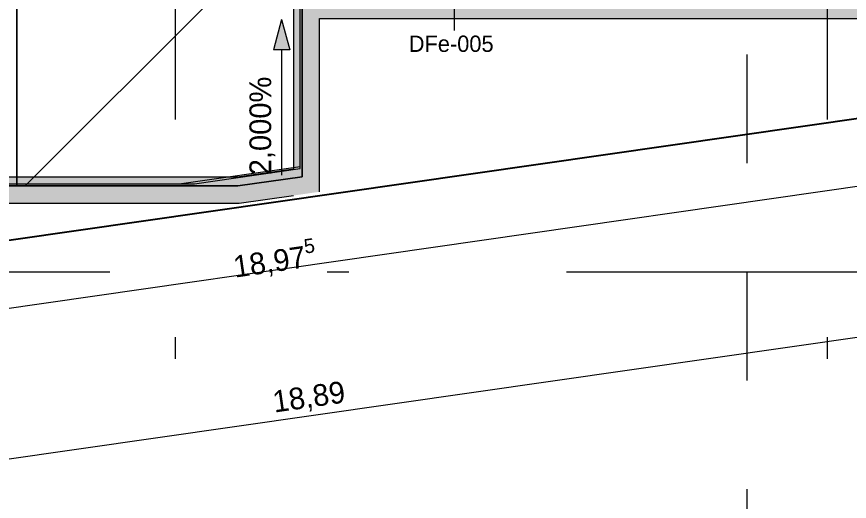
# Model space of a CAD drawing. Header units: metres. Extents: x -4 to 206, y -18 to 45.
# Drawn here: x 41.572 to 45.401, y -14.06 to -11.83 of the extents above; entities that cross this region are included whole.
import ezdxf

# ---------------------------------------------------------------- set-up
doc = ezdxf.new("R2010")
doc.units = ezdxf.units.M
doc.header["$MEASUREMENT"] = 0
for name, pattern in [('Achse', [0.004, 0.002, -0.001, 0, -0.001]), ('Baufluchtlinie', [0.013, 0.008, -0.005]), ('Schnittlinie', [0.006, 0.003, -0.0015, 0, -0.0015]), ('Untersicht', [0.001, 0.0005, -0.0005])]:
    doc.linetypes.add(name, pattern=pattern)
for name, color, linetype in [('2._1.DG PP STG2_5_000 Achsraster', 7, 'Continuous'), ('2._1.DG PP STG2_5_140 Brüstung', 7, 'Continuous'), ('2._1.DG PP STG2_5_210 Decke', 7, 'Continuous'), ('2._1.DG PP STG2_5_220 Bodenaufbau - Außen_ Gefälle', 7, 'Continuous'), ('2._1.DG PP STG2_5_221 Bodenaufbau - Abdichtung', 7, 'Continuous'), ('2._1.DG PP STG2_5_221 Bodenaufbau - Terrassenbelag', 7, 'Continuous'), ('2._1.DG PP STG2_5_325 Dachfenster', 7, 'Continuous'), ('2._1.DG PP STG2_5_851 Marker Schnitt', 7, 'Continuous'), ('2._1.DG PP STG2_5_950 Polierplan Bemaßung', 7, 'Continuous'), ('2._1.DG PP STG2_5_Neubau_840 Baulinien', 7, 'Continuous')]:
    doc.layers.add(name, color=color, linetype=linetype)
doc.styles.add('ERSTELLTER_STIL_2', font='')
doc.styles.get('ERSTELLTER_STIL_2').set_extended_font_data('Eurostile')
doc.linetypes.add('Grenze Bundesland', pattern='A,0,[2,415_260415_PP_VA_1_5 2 St1.Shx,S=1.5873e-05,R=0,X=0,Y=0],-0.003,0', length=0.003)

msp = doc.modelspace()

# ---------------------------------------------------------------- hatches: boundary and pattern name
at = {"layer": '2._1.DG PP STG2_5_140 Brüstung', "linetype": 'Continuous', "lineweight": 13, "true_color": 0xb85600}
for points in [[(42.965, -12.5143), (42.965, -11.5837), (42.845, -11.5837), (42.845, -12.5315)], [(48.165, -11.7187), (42.965, -11.7187), (42.965, -11.8387), (48.165, -11.8387)], [(42.845, -12.5315), (42.965, -12.6355), (42.965, -12.5143)], [(42.5862, -12.5687), (42.8879, -12.5687), (42.845, -12.5315)], [(37.465, -12.6887), (42.5948, -12.6887), (42.5862, -12.5687), (37.465, -12.5687)], [(42.8879, -12.5687), (42.5862, -12.5687), (42.5948, -12.6887), (42.965, -12.6355)]]:
    msp.add_hatch(color=32, dxfattribs=at).paths.add_polyline_path(points)
at = {"layer": '2._1.DG PP STG2_5_950 Polierplan Bemaßung', "linetype": 'Continuous', "lineweight": 13, "true_color": 0x6c6cff}
msp.add_hatch(color=171, dxfattribs=at).paths.add_polyline_path([(42.7899, -11.8433), (42.7524, -11.9833), (42.8274, -11.9833)])

# ---------------------------------------------------------------- linework, layer by layer
at = {"layer": '2._1.DG PP STG2_5_000 Achsraster', "color": 5, "linetype": 'Achse', "lineweight": 0, "ltscale": 1000}
for p, q in [((42.3, 1.9963), (42.3, -16.0037)), ((45.3, 1.9963), (45.3, -16.0037)), ((31.8, -13.0037), (54.3, -13.0037))]:
    msp.add_line(p, q, dxfattribs=at)
at = {"layer": '2._1.DG PP STG2_5_140 Brüstung', "color": 7, "linetype": 'Baufluchtlinie', "lineweight": 13, "ltscale": 1000, "flags": 128}
for points in [[(42.845, -11.5837), (42.845, -12.5315)], [(42.965, -12.6355), (42.965, -11.8387)], [(42.965, -11.8387), (48.285, -11.8387)], [(42.845, -12.5315), (42.5862, -12.5687)], [(42.5862, -12.5687), (37.465, -12.5687)], [(42.5948, -12.6887), (42.845, -12.6528)], [(37.465, -12.6887), (42.5948, -12.6887)]]:
    msp.add_lwpolyline(points, dxfattribs=at)
at = {"layer": '2._1.DG PP STG2_5_210 Decke', "color": 7, "linetype": 'Continuous', "lineweight": 13, "ltscale": 1000, "true_color": 0xf4f4f4, "flags": 128}
msp.add_lwpolyline([(33.7568, -11.4636), (33.759, -13.2537), (37.385, -13.2537), (37.385, -12.6087), (42.5891, -12.6087), (42.885, -12.5662), (42.885, -11.7587), (48.205, -11.7587), (48.205, -11.1337), (51.7609, -11.1337), (51.7654, -10.0637), (45.765, -10.0637), (45.765, -10.9637), (42.915, -10.9637), (42.915, -11.4636)], close=True, dxfattribs=at)
at = {"layer": '2._1.DG PP STG2_5_220 Bodenaufbau - Außen_ Gefälle', "color": 7, "linetype": 'Continuous', "lineweight": 13, "ltscale": 1000, "true_color": 0xf4f4f4, "flags": 128}
for points in [[(33.7568, -11.4637), (33.759, -13.2137), (37.345, -13.2137), (37.345, -12.5687), (39.935, -12.5687), (39.935, -12.5987), (42.3187, -12.5987), (42.875, -12.5188), (42.875, -11.7487), (45.815, -11.7487), (48.195, -11.7487), (48.195, -11.1237), (51.7609, -11.1237), (51.7654, -10.0637), (45.765, -10.0637), (45.765, -10.9637), (42.915, -10.9637), (42.915, -11.4637)], [(33.759, -13.2437), (37.145, -13.2437), (37.145, -12.5987), (39.935, -12.5987), (42.389, -12.5987), (42.875, -12.5289), (42.875, -11.7487), (45.815, -11.7487), (48.195, -11.7487), (48.195, -11.1237), (51.7609, -11.1237), (51.7654, -10.0637), (45.765, -10.0637), (45.765, -10.9637), (42.915, -10.9637), (42.915, -11.4636), (33.7568, -11.4636)]]:
    msp.add_lwpolyline(points, close=True, dxfattribs=at)
at = {"layer": '2._1.DG PP STG2_5_221 Bodenaufbau - Abdichtung', "color": 171, "linetype": 'Schnittlinie', "lineweight": 13, "ltscale": 1000, "true_color": 0x6c6cff, "flags": 128}
for points in [[(41.5723, -11.3837), (41.5723, -12.6087)], [(41.5726, -11.3837), (41.5726, -12.6087)], [(41.5726, -12.6087), (41.5726, -11.3837)], [(41.6103, -12.6087), (42.835, -11.3839)], [(42.835, -11.3839), (41.6103, -12.6087)], [(42.885, -11.7587), (42.885, -12.5662)], [(41.61, -12.609), (42.5891, -12.609), (42.885, -12.5665)], [(42.885, -12.5662), (42.5891, -12.6087), (41.6103, -12.6087)], [(41.5726, -12.6087), (41.035, -12.6087)], [(41.6103, -12.6087), (41.5726, -12.6087)]]:
    msp.add_lwpolyline(points, dxfattribs=at)
at = {"layer": '2._1.DG PP STG2_5_221 Bodenaufbau - Terrassenbelag', "color": 7, "linetype": 'Continuous', "lineweight": 18, "ltscale": 1000, "flags": 128}
for points in [[(42.845, -11.7187), (42.845, -12.5315)], [(42.845, -12.5315), (42.5862, -12.5687), (41.4963, -12.5687)]]:
    msp.add_lwpolyline(points, dxfattribs=at)
at = {"layer": '2._1.DG PP STG2_5_325 Dachfenster', "color": 7, "linetype": 'Continuous', "lineweight": 13, "ltscale": 1000}
msp.add_line((43.585, -11.894), (43.585, -9.822), dxfattribs=at)
at = {"layer": '2._1.DG PP STG2_5_851 Marker Schnitt', "color": 7, "linetype": 'Untersicht', "lineweight": 13, "ltscale": 1000}
msp.add_line((44.93, 1.9963), (44.93, -15.6487), dxfattribs=at)
at = {"layer": '2._1.DG PP STG2_5_950 Polierplan Bemaßung', "color": 1, "linetype": 'Continuous', "lineweight": 13, "ltscale": 1000, "true_color": 0xfb0106}
for p, q in [((33.4108, -14.339), (52.1926, -11.6374)), ((52.3087, -12.3184), (33.61, -15.0043))]:
    msp.add_line(p, q, dxfattribs=at)
at = {"layer": '2._1.DG PP STG2_5_950 Polierplan Bemaßung', "color": 171, "linetype": 'Continuous', "lineweight": 13, "ltscale": 1000, "true_color": 0x6c6cff}
for p, q in [((42.7899, -11.8433), (42.7524, -11.9833)), ((42.7899, -11.8433), (42.8274, -11.9833)), ((42.8274, -11.9833), (42.7524, -11.9833)), ((42.7899, -11.9833), (42.7899, -12.0433)), ((42.7899, -12.0433), (42.7899, -12.5596))]:
    msp.add_line(p, q, dxfattribs=at)
at = {"layer": '2._1.DG PP STG2_5_Neubau_840 Baulinien', "color": 76, "linetype": 'Grenze Bundesland', "lineweight": 13, "ltscale": 1000, "true_color": 0x3f7f02, "flags": 128}
msp.add_lwpolyline([(52.214, 1.9963), (52.2035, 0.426), (52.1486, -11.3318), (33.3665, -14.0306), (33.3591, 1.9963)], dxfattribs=at)
at = {"layer": '2._1.DG PP STG2_5_Neubau_840 Baulinien', "color": 1, "linetype": 'Continuous', "lineweight": 25, "ltscale": 1000, "true_color": 0xfb0106, "flags": 128}
msp.add_lwpolyline([(29.5275, -17.9951), (33.4189, -17.4224), (33.3665, -14.0306), (52.1486, -11.3318), (57.2775, -10.5132)], dxfattribs=at)

# ---------------------------------------------------------------- texts
at = {"layer": '2._1.DG PP STG2_5_325 Dachfenster', "color": 7, "linetype": 'Continuous', "lineweight": 13, "insert": (43.375, -11.9932), "char_height": 0.075, "attachment_point": 7, "style": 'ERSTELLTER_STIL_2'}
msp.add_mtext('\\A1;{\\pql;\\pt0;\\fEurostile|b0|i0|c0|p0;\\W1.000000;DFe-005\\fEurostile|b0|i0|c0|p0;\\W1.000000;\\fEurostile|b0|i0|c0|p0;\\W1.000000;\\fEurostile|b0|i0|c0|p0;\\W1.000000;}', dxfattribs=at)
at = {"layer": '2._1.DG PP STG2_5_950 Polierplan Bemaßung', "color": 171, "linetype": 'Continuous', "lineweight": 13, "true_color": 0x6c6cff, "insert": (42.7609, -12.5596), "char_height": 0.1, "attachment_point": 7, "rotation": 90, "style": 'ERSTELLTER_STIL_2'}
msp.add_mtext('\\A1;{\\pql;\\fEurostile|b0|i0|c0|p0;\\W1.000000;2,000\\fEurostile|b0|i0|c0|p0;\\W1.000000;%}', dxfattribs=at)
at = {"layer": '2._1.DG PP STG2_5_950 Polierplan Bemaßung', "color": 1, "linetype": 'Continuous', "lineweight": 13, "true_color": 0xfb0106, "insert": (42.5801, -13.0594), "char_height": 0.1, "attachment_point": 7, "rotation": 8.1856, "style": 'ERSTELLTER_STIL_2'}
msp.add_mtext('\\A1;{\\pql;\\fEurostile|b0|i0|c0|p0;\\W1.000000;18,97\\fEurostile|b0|i0|c0|p0;\\W1.000000;\\A1{\\H.66x;\\S5^  ;}}', dxfattribs=at)
at = {"layer": '2._1.DG PP STG2_5_950 Polierplan Bemaßung', "color": 1, "linetype": 'Continuous', "lineweight": 13, "true_color": 0xfb0106, "insert": (42.7594, -13.6699), "char_height": 0.1, "width": 0.398365, "attachment_point": 7, "rotation": 8.1741, "style": 'ERSTELLTER_STIL_2'}
msp.add_mtext('\\A1;{\\pql;\\fEurostile|b0|i0|c0|p0;\\W1.000000;18,89}', dxfattribs=at)

doc.saveas('drawing.dxf')
